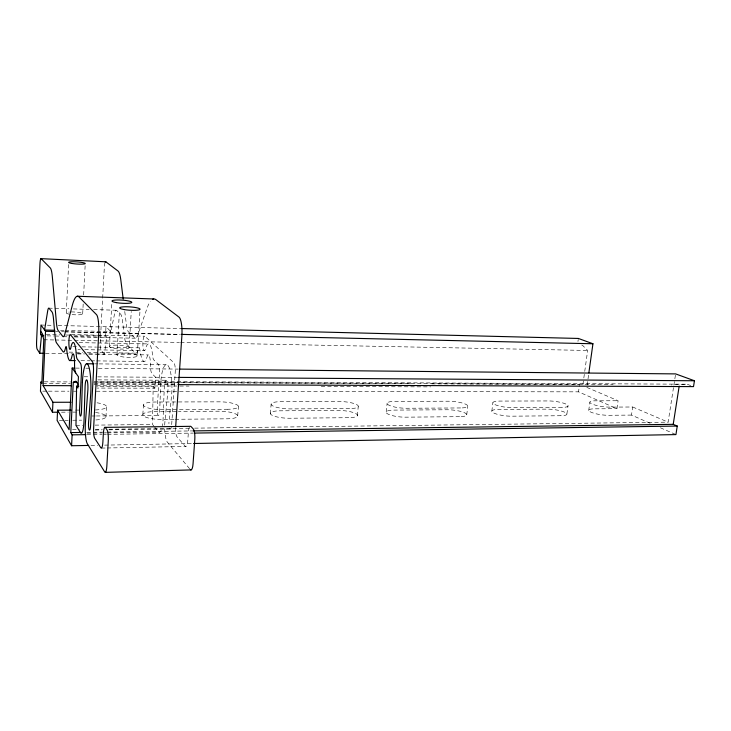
<?xml version="1.0" encoding="UTF-8"?>
<svg xmlns="http://www.w3.org/2000/svg" width="731" height="731" viewBox="0 0 731 731"><rect width="100%" height="100%" fill="white"/><g stroke="black" fill="none" stroke-linecap="round" stroke-linejoin="round"><path stroke-width="0.55" stroke-dasharray="3.65 2.74" d="M153.857 426.072L152.523 424.483L153.172 386.425L96.858 386.242M66.274 312.786L68.595 264.521M82.676 313.992L83.188 303.922M83.645 294.968L85.18 264.75M96.519 354.078L104.469 354.197L106.653 337.119L105.474 335.867L105.986 326.656L110.792 331.563L114.74 313.179A9.741 1.974 -88.9 0 1 116.558 310.383L120.505 313.983A15.963 3.28 -89 0 1 122.506 320.708L124.526 337.146A16.447 3.481 -89 0 0 126.6 344.164L135.171 352.799A16.977 3.71 -89 0 0 138.013 350.469L138.735 348.44A3.746 0.832 -89.2 0 1 139.868 349.546A26.27 5.93 -89 0 0 143.386 361.068A18.056 4.066 -89.1 0 0 147.013 357.039A9.229 2.111 -89.3 0 1 150.367 362.192L150.412 366.395A9.357 2.175 -89.3 0 0 151.966 373.568L155.557 377.233L154.853 388.207L97.113 388.07M109.412 346.403L111.825 303.182M105.949 416.917L106.507 406.993M116.969 354.59L119.519 310.008M129.104 347.764A9.887 1.919 3.3 0 0 114.831 345.133A9.887 1.919 3.3 0 0 113.817 348.395A9.887 1.919 3.3 0 0 129.104 347.764L131.251 311.488M137.227 355.96A10.17 2.038 3.3 0 0 122.488 353.21A10.17 2.038 3.3 0 0 121.556 356.701A10.17 2.038 3.3 0 0 137.227 355.96L139.932 311.589M142.837 414.568L143.44 404.846M171.684 424.62L175.221 372.271A7.977 1.983 -89.4 0 0 173.823 362.677L144.921 336.306A7.246 1.636 -89.1 0 0 142.91 341.925A7.246 1.636 -89.1 0 0 144.044 350.487A7.548 1.7 -89.1 0 0 145.67 348.258A20.048 4.587 -89.3 0 1 152.532 354.8A7.803 1.818 -89.2 0 0 153.793 359.917L158.225 364.202A7.584 1.791 -89.4 0 1 159.486 373.331L157.211 408.41A5.437 1.288 -89.8 0 0 158.234 415.446A5.437 1.288 -89.8 0 0 159.724 409.981L160.765 382.541A23.419 5.684 -89.6 0 1 167.764 365.308A23.419 5.684 -89.6 0 1 171.739 393.735L169.135 420.48A5.656 1.389 90 0 0 168.934 423.706M237.712 415.838L238.461 406.399M270.333 413.627L271.119 404.362M357.331 415.756L358.245 406.728M386.206 411.909L387.138 403.092M466.743 414.824L467.776 406.198M491.826 411.169L492.877 402.735M566.89 413.974L568.024 405.705M577.956 341.496L578.239 339.467M586.829 387.384L618.088 400.752L616.937 408.693L578.541 391.843L579.436 385.365M582.909 384.543L583.676 379.051M583.831 377.945L584.59 372.454M584.745 371.357L587.66 350.469L582.552 345.334L580.606 344.612M587.139 385.146L588.546 375.076M588.711 410.493L589.853 402.406M650.087 423.249L631.483 415.08L632.68 406.993L609.645 407.121A12.756 2.595 8.2 0 1 592.037 404.015A12.756 2.595 8.2 0 1 595.345 400.816L618.088 400.752M194.62 428.147L668.125 422.152L673.699 386.242M673.872 385.118L675.618 373.897M690.74 385.566L687.039 384.195L671.378 384.954M101.481 448.094L106.05 448.002M107.192 447.984L185.976 446.44M90.964 445.389L97.799 445.261M104.643 445.133L192.445 443.516M86.962 434.643L101.81 434.424M102.952 434.406L106.379 434.36M107.521 434.342L193.148 433.099M95.185 430.02L102.011 429.929M108.837 429.837L170.268 429.051M86.761 432.368L106.159 432.103M107.293 432.085L191.732 430.925M87.135 433.163L101.883 432.953M103.016 432.944L106.424 432.898M107.558 432.88L159.751 432.149M75.978 425.332L82.731 425.259M95.112 425.122L152.523 424.483M72.533 429.691L79.377 429.609M95.35 429.408L102.194 429.316M109.038 429.234L190.051 428.202M91.887 416.003L95.277 415.976M96.401 415.966L158.536 415.482M59.348 420.362L63.816 420.325M64.931 420.316L68.285 420.279M72.753 420.243L81.689 420.161M174.06 419.302L161.652 419.42A15.342 3.829 3 0 1 143.203 415.628A15.342 3.829 3 0 1 154.798 411.608L177.295 411.462M175.193 419.292L227.076 418.817A14.83 3.682 3.9 0 0 237.146 414.897A14.83 3.682 3.9 0 0 218.925 411.197L178.428 411.452M631.483 415.08L608.466 415.29A12.738 2.677 8.3 0 1 590.895 412.147A12.738 2.677 8.3 0 1 594.202 408.839L616.937 408.693M61.495 412.193L68.266 412.147M72.78 412.12L78.418 412.083M75.494 410.1L78.857 410.082M42.727 391.158L47.287 391.167M48.429 391.167L68.952 391.195M73.511 391.195L76.929 391.204M96.309 391.231L178.391 391.332M179.534 391.332L578.541 391.843M94.043 384.323L177.405 384.643M96.684 385.776L189.009 386.078M321.238 386.516L430.66 386.873M97.899 379.864L166.165 380.239M94.135 381.28L687.039 384.195M44.28 381.81L70.532 381.929M97.927 382.057L579.592 384.287M93.842 382.331L412.284 383.775M431.692 383.866L613.163 384.689M42.983 383.464L70.368 383.574M94.336 383.665L177.642 384.003M84.111 376.767L88.707 376.794M97.726 376.858L177.688 377.379M75.585 368.095L80.145 368.141M85.847 368.196L90.416 368.241M98.402 368.314L178.254 369.091M94.546 363.837L97.963 363.874M99.096 363.892L166.184 364.65M80.949 360.694L89.959 360.803M91.083 360.812L95.587 360.867M96.711 360.886L144.007 361.47M69.089 352.132L74.736 352.223M75.869 352.232L82.649 352.342M87.163 352.415L135.747 353.155M45.432 353.32L71.547 353.713M77.221 353.795L84.038 353.895M88.579 353.959L95.386 354.06M77.596 353.85L84.44 353.959M89.008 354.023L148.366 354.9M77.97 349.555L80.227 349.592M84.732 349.665L144.473 350.642M79.067 342.611L148.85 343.935M72.862 346.686L77.358 346.768M81.863 346.841L96.483 347.097M97.607 347.115L139.237 347.846M43.778 339.751L54.039 339.952M55.181 339.97L73.429 340.335M74.562 340.354L179.46 342.419M180.603 342.446L587.66 350.469M71.272 334.579L97.177 335.145M98.31 335.173L144.491 336.178M46.272 334.588L59.933 334.889M65.626 335.008L69.043 335.081M73.593 335.182L96.373 335.675M97.506 335.693L105.474 335.867M47.086 335.858L53.829 336.004M54.953 336.022L60.572 336.141M74.059 336.434L96.538 336.909M97.662 336.927L106.653 337.119M63.186 336.717L67.7 336.808M74.461 336.954L135.345 338.225M60.582 330.394L63.999 330.476M65.141 330.503L110.792 331.563M61.495 331.664L63.78 331.719M64.913 331.746L180.1 334.369M55.538 331.664L57.813 331.719M64.657 331.874L179.799 334.487M40.991 325.039L53.537 325.35M58.096 325.469L181.325 328.539M48.666 308.144L68.897 308.774M73.383 308.921L89.118 309.405M93.605 309.542L116.074 310.246M632.68 406.993L668.125 422.152M660.422 427.781L674.896 434.132M153.172 386.425L154.853 388.207M104.469 354.197L101.024 350.268A6.15 1.179 -89.2 0 1 100.22 343.003L104.341 267.089A6.25 1.206 -88.5 0 1 104.917 262.996M154.515 426.858L158.499 431.61A15.305 3.637 -89.9 0 0 162.035 427.818M189.594 468.708L167.463 442.31A15.762 3.856 89.9 0 1 164.685 425.981M124.754 311.479L126.436 324.984A16.566 3.527 -88.8 0 0 128.537 331.947L134.778 337.905A16.95 3.701 -88.9 0 0 137.611 335.419L147.114 308.08A50.951 11.833 -89.2 0 1 150.257 301.519M175.604 428A8.123 2.047 89.9 0 0 177.085 436.964L185.144 446.148A8.333 2.147 89.8 0 0 187.794 440.482L188.36 432.414A8.452 2.211 89.8 0 1 189.384 427.361M164.713 424.976A15.762 3.856 89.9 0 1 164.813 422.975L167.993 389.915A7.803 1.891 -89.6 0 0 166.668 380.458A7.803 1.891 -89.6 0 0 164.329 386.187L163.004 420.919A15.305 3.637 -89.9 0 1 162.456 425.771M171.319 427.37A5.656 1.389 90 0 1 169.519 427.991M71.145 311.936A8.26 1.38 3.3 0 1 82.713 313.827A8.26 1.38 3.3 0 1 71.519 314.522M69.619 314.239A8.26 1.38 3.3 0 1 69.308 312.027M97.031 402.808A15.972 3.856 2.3 0 1 106.525 406.902A15.972 3.856 2.3 0 1 95.45 409.954M95.551 412.503A15.945 3.975 2.2 0 1 105.995 416.688A15.945 3.975 2.2 0 1 94.902 420.005M348.769 417.693L289.375 418.242A14.382 3.536 4.7 0 1 271.091 414.632A14.382 3.536 4.7 0 1 280.064 410.813L338.398 410.447A13.999 3.381 5.5 0 1 356.454 413.974A13.999 3.381 5.5 0 1 348.769 417.693M459.598 416.67L405.449 417.173A13.67 3.235 6.2 0 1 387.366 413.728A13.67 3.235 6.2 0 1 394.137 410.1L447.427 409.762A13.386 3.088 6.8 0 1 465.272 413.125A13.386 3.088 6.8 0 1 459.598 416.67M560.96 415.729L511.389 416.186A13.14 2.951 7.4 0 1 493.544 412.905A13.14 2.951 7.4 0 1 498.451 409.442L547.327 409.132A12.92 2.814 7.9 0 1 564.935 412.348A12.92 2.814 7.9 0 1 560.96 415.729M227.816 409.25L162.3 409.616A15.369 3.71 3.1 0 1 143.815 405.879A15.369 3.71 3.1 0 1 155.42 402.013L219.638 401.84A14.848 3.573 4 0 1 237.895 405.486A14.848 3.573 4 0 1 227.816 409.25M349.665 408.574L290.198 408.903A14.401 3.427 4.7 0 1 271.877 405.349A14.401 3.427 4.7 0 1 280.85 401.675L339.266 401.511A14.017 3.28 5.5 0 1 357.349 404.992A14.017 3.28 5.5 0 1 349.665 408.574M460.631 407.953L406.418 408.254A13.688 3.134 6.2 0 1 388.298 404.864A13.688 3.134 6.2 0 1 395.069 401.365L448.423 401.218A13.405 2.997 6.8 0 1 466.296 404.535A13.405 2.997 6.8 0 1 460.631 407.953M562.102 407.386L512.477 407.67A13.158 2.86 7.3 0 1 494.604 404.417A13.158 2.86 7.3 0 1 499.492 401.081L548.424 400.944A12.939 2.723 7.8 0 1 566.059 404.124A12.939 2.723 7.8 0 1 562.102 407.386"/><path stroke-width="1.1" d="M78.838 386.187L76.591 386.187L75.978 425.332L80.511 432.688A15.753 2.769 -89.8 0 0 83.983 421.696L85.107 385.931A8.041 1.444 -89.5 0 1 86.907 380.038A8.041 1.444 -89.5 0 1 87.884 389.769L85.353 423.816A16.246 2.942 -89.9 0 0 87.318 443.735L104.725 471.979A8.754 1.7 89.8 0 0 106.836 466.241L108.279 440.884A8.781 1.718 90 0 0 107.082 429.983L105.438 427.617A8.726 1.7 -90 0 0 103.354 433.629L102.888 441.944A8.598 1.645 90 0 1 100.841 447.783L94.692 438.271A8.37 1.563 -89.9 0 1 93.632 427.973L98.676 334.332A16.676 3.116 -89 0 0 96.51 314.641L79.03 296.987A52.404 9.019 -89.2 0 0 72.232 305.668L64.913 333.82A17.407 2.805 -89 0 1 62.756 336.388L58.041 330.311A16.996 2.677 -89 0 1 56.47 323.175L52.367 277.086A22.88 3.417 -88.8 0 0 50.284 267.948L41.091 258.655A6.396 0.914 -88.7 0 0 39.94 264.074L36.587 341.797A6.296 0.886 -89.2 0 0 37.171 349.235L39.757 353.237L43.166 353.283M39.757 353.237L41.466 335.739L40.58 334.469L40.991 325.039L45.532 331.298L43.111 385.602L52.934 402.288L52.477 412.247L58.114 412.211M71.026 410.128L57.594 410.201L57.119 420.389L71.574 445.746L88.679 445.435M74.443 368.086L72.159 368.068L69.107 429.737L57.594 410.201M71.574 445.746L72.122 434.854L70.788 432.588L73.292 382.24L75.887 381.189L78.062 384.259M175.659 426.977L181.864 336.169A16.173 4.066 -88.9 0 0 178.958 317.053L156.014 299.719A50.951 11.833 -89.2 0 0 152.532 299.354M588.866 372.847L592.942 343.762L578.376 338.453L181.325 328.539M193.587 443.498L675.928 434.589L677.262 426.063L673.214 424.336L679.19 386.114M179.397 369.1L675.618 373.897L694.45 380.76L693.518 386.608L178.547 384.643M105.383 472.363L191.166 469.914M72.122 434.854L85.819 434.653M194.291 433.081L677.262 426.063M70.788 432.588L81.05 432.441M192.865 430.915L673.214 424.336M104.78 427.361L190.197 426.337A8.452 2.211 89.8 0 1 191.056 426.584L193.212 428.869A8.507 2.239 89.7 0 1 194.802 439.413L193.039 463.984A8.48 2.22 89.4 0 1 190.307 469.558M52.934 402.288L71.017 402.242M43.111 385.602L71.601 385.694M73.292 382.24L76.718 382.258M178.83 377.388L694.45 380.76M86.587 363.746L93.413 363.828M69.692 360.547L75.32 360.621M40.58 334.469L42.855 334.515M41.466 335.739L43.714 335.785M54.871 330.266L44.6 330.028L47.643 311.168A9.987 1.489 -89 0 1 49.032 308.281L52.011 311.945A16.365 2.485 -89.1 0 1 53.5 318.826L54.98 335.666A16.877 2.641 -89.1 0 0 56.525 342.857L63.003 351.684A17.434 2.823 -89.1 0 0 65.169 349.272L65.726 347.188A3.847 0.63 -89.2 0 1 66.585 348.321A27.001 4.514 -89.1 0 0 69.217 360.145A18.558 3.098 -89.2 0 0 71.994 355.979A9.485 1.608 -89.3 0 1 74.535 361.269L74.553 365.591A9.622 1.654 -89.3 0 0 75.713 372.965M45.532 331.298L54.651 331.508M181.242 334.387L592.942 343.762M77.267 296.247L153.702 298.979M40.854 258.637L105.84 261.808L118.047 271.037A22.323 4.523 -88.7 0 1 120.825 279.982L123.21 299.107M72.159 368.068L78.445 376.73L77.87 388.024L76.591 386.187M40.717 331.326L42.224 333.473L43.778 339.751L41.841 383.455L40.863 381.792L40.452 391.158L52.477 412.247M105.209 262.201A6.25 1.206 -88.5 0 1 105.84 261.808M82.393 382.185L81.507 410.429A5.592 0.978 -89.7 0 1 80.355 416.049A5.592 0.978 -89.7 0 1 79.597 408.803L81.452 372.709A7.803 1.371 -89.4 0 0 80.52 363.316L77.148 358.921A8.032 1.389 -89.2 0 1 76.207 353.658A20.614 3.491 -89.3 0 0 71.008 346.969A7.749 1.298 -89.2 0 1 69.756 349.263A7.447 1.243 -89.2 0 1 68.924 340.472A7.447 1.243 -89.2 0 1 70.468 334.688L92.435 361.699A8.224 1.517 -89.4 0 1 93.477 371.576L90.598 425.524A5.83 1.06 -89.8 0 1 89.155 429.682A5.83 1.06 -89.8 0 1 88.661 421.257L90.735 393.707A24.123 4.34 -89.5 0 0 87.793 364.431A24.123 4.34 -89.5 0 0 82.393 382.185M116.412 302.625A9.96 1.572 3.9 0 0 131.79 302.415A9.96 1.572 3.9 0 0 117.399 299.975A9.96 1.572 3.9 0 0 116.412 302.625M124.297 309.597A10.252 1.672 3.8 0 0 140.069 309.314A10.252 1.672 3.8 0 0 125.193 306.764A10.252 1.672 3.8 0 0 124.297 309.597M72.15 263.498A8.333 1.06 4 0 0 85.235 263.635A8.333 1.06 4 0 0 73.511 261.753A8.333 1.06 4 0 0 72.15 263.498"/></g></svg>
